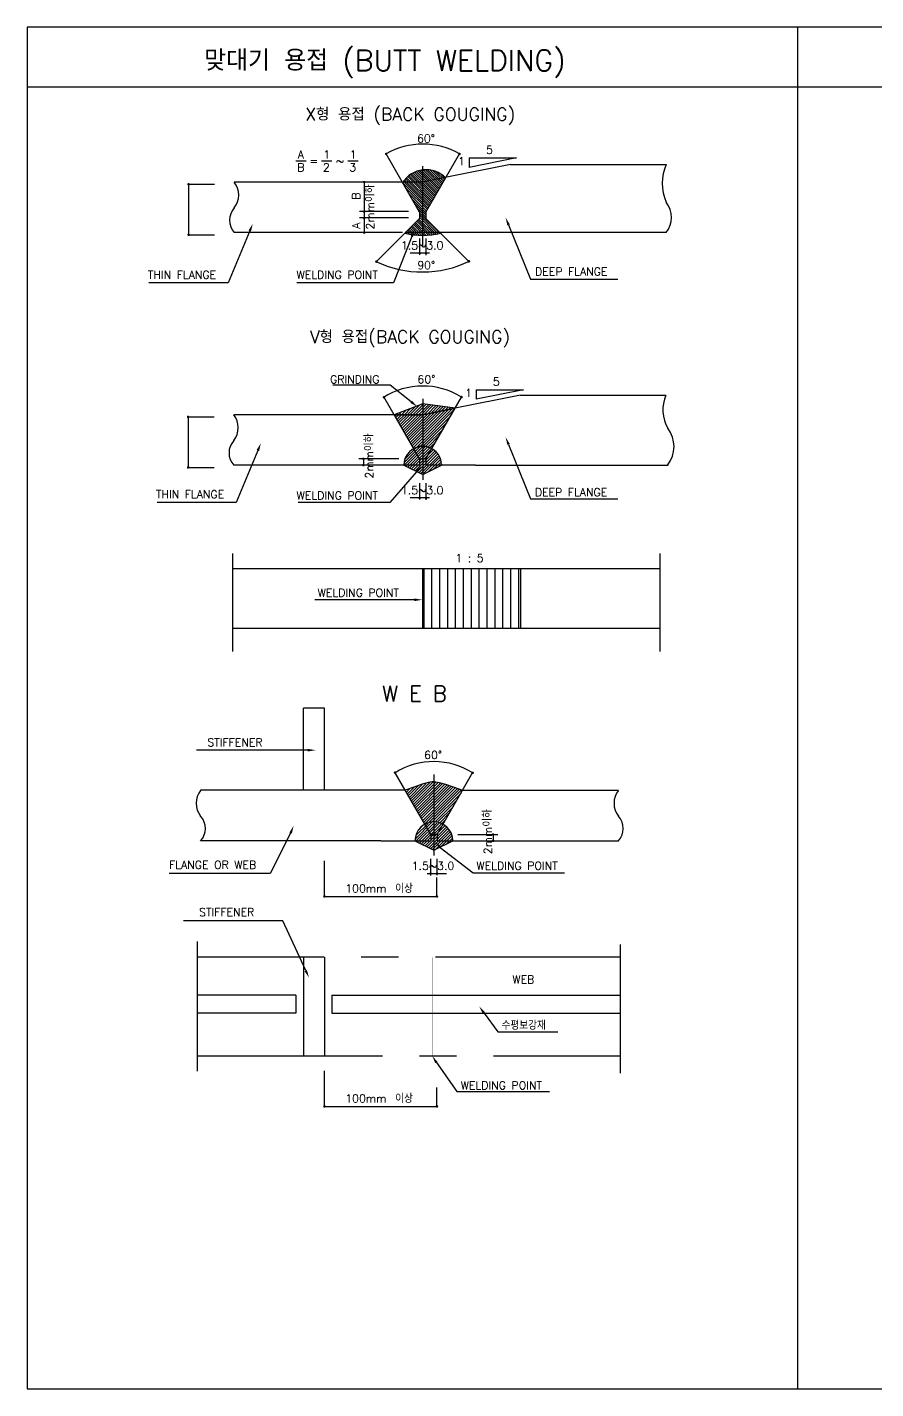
# Model space of a CAD drawing. Extents: x 1303 to 15517, y 1346 to 10534.
# Drawn here: x 1303 to 7029, y 1346 to 10534 of the extents above; entities that cross this region are included whole.
import ezdxf
from ezdxf.enums import TextEntityAlignment as Align

# ---------------------------------------------------------------- set-up
doc = ezdxf.new("R2010")
doc.units = 0
doc.header["$LTSCALE"] = 1000
doc.header["$MEASUREMENT"] = 0
doc.linetypes.add('CENTER', pattern=[2, 1.25, -0.25, 0.25, -0.25])
doc.linetypes.add('HIDDEN', pattern=[0.375, 0.25, -0.125])
doc.layers.get('0').update_dxf_attribs({"linetype": 'CONTINUOUS'})
for name, color, linetype in [('1', 1, 'CONTINUOUS'), ('3', 3, 'CONTINUOUS'), ('333', 7, 'CONTINUOUS'), ('4', 1, 'CONTINUOUS'), ('9', 9, 'CONTINUOUS'), ('T25', 7, 'CONTINUOUS')]:
    doc.layers.add(name, color=color, linetype=linetype)
doc.styles.add('A_STANDARD', font='romans.shx', dxfattribs={"bigfont": 'ghs.shx'})
doc.styles.add('DS', font='romans', dxfattribs={"height": 135, "bigfont": 'hbrds'})
doc.styles.add('DS30', font='ROMANS', dxfattribs={"height": 300, "bigfont": 'HBRDS'})

# ---------------------------------------------------------------- blocks, each defined once
blk = doc.blocks.new('*X7')
at = {"color": 0}
for p, q in [((195979.09375, 25743.13618), (196567.341665, 26331.384094)), ((196011.446131, 25687.100213), (196688.997574, 26364.651656)), ((196043.798512, 25631.064246), (196760.455892, 26347.721626)), ((196076.150892, 25575.028279), (196829.793743, 26328.67113)), ((195817.331847, 26023.316015), (195921.79461, 26127.778778)), ((195849.684228, 25967.280048), (196060.780096, 26178.375916)), ((195882.036609, 25911.244081), (196199.765582, 26228.973055)), ((195914.388989, 25855.208114), (196324.029846, 26264.848971)), ((195946.74137, 25799.172147), (196445.685756, 26298.116533)), ((196108.503273, 25518.992312), (196899.131595, 26309.620634)), ((196140.855654, 25462.956345), (196968.469446, 26290.570138)), ((196173.208034, 25406.920378), (197037.807298, 26271.519641)), ((196205.560415, 25350.884411), (197107.145149, 26252.469145)), ((196237.912796, 25294.848444), (197176.437486, 26233.373134)), ((196270.265176, 25238.812477), (197241.218549, 26209.76585)), ((196302.617557, 25182.77651), (197305.999613, 26186.158566)), ((196334.969937, 25126.740543), (197370.780676, 26162.551281)), ((196367.322318, 25070.704576), (197435.561739, 26138.943997)), ((196399.674699, 25014.668609), (197500.342803, 26115.336713)), ((196528.289262, 25054.894824), (197565.123866, 26091.729428)), ((196637.317635, 25075.534849), (197550.616344, 25988.833559)), ((196727.445685, 25077.274552), (197429.875616, 25779.704483)), ((196806.177523, 25067.618042), (197309.134888, 25570.575407)), ((196096.604935, 24534.82215), (196625.323624, 25063.540839)), ((196116.897837, 24466.726704), (196718.612995, 25068.441862)), ((196117.24496, 24643.850522), (196504.378589, 25030.984151)), ((196175.823402, 24437.263922), (196789.7258, 25051.166319)), ((196234.748967, 24407.801139), (196860.838604, 25033.890776)), ((196876.657396, 25049.709568), (197188.394159, 25361.446331)), ((196940.528682, 25025.192506), (197067.653431, 25152.317255)), ((196192.086503, 24807.080413), (196365.059371, 24980.053281)), ((196293.674533, 24378.338357), (196931.951409, 25016.615233)), ((196352.600098, 24348.875574), (196998.742101, 24995.017577)), ((196411.525663, 24319.412792), (197051.864953, 24959.752082)), ((196470.451228, 24289.950009), (197100.219033, 24919.717814)), ((196529.376793, 24260.487226), (197143.944913, 24875.055346)), ((196588.302358, 24231.024444), (197183.02705, 24825.749136)), ((196647.227923, 24201.561661), (197217.291097, 24771.624835)), ((196730.603818, 24196.549209), (197246.372253, 24712.317644)), ((196907.380513, 24284.937556), (197269.639959, 24647.197002)), ((197084.157209, 24373.325904), (197286.036589, 24575.205284)), ((197260.933904, 24461.714251), (197293.707515, 24494.487863))]:
    blk.add_line(p, q, dxfattribs=at)
blk = doc.blocks.new('*X4')
at = {"color": 0}
for p, q in [((195491.24328, 37983.207771), (195527.258855, 38019.223345)), ((195579.631628, 37983.207771), (195668.794827, 38072.37097)), ((195668.019975, 37983.207771), (195810.330799, 38125.518594)), ((195756.408323, 37983.207771), (195951.866771, 38178.666219)), ((195844.796671, 37983.207771), (196093.402743, 38231.813843)), ((195933.185018, 37983.207771), (196234.938715, 38284.961467)), ((196021.573366, 37983.207771), (196359.956797, 38321.591202)), ((196109.961714, 37983.207771), (196438.028278, 38311.274335)), ((196198.350061, 37983.207771), (196516.09976, 38300.957469)), ((196286.738409, 37983.207771), (196594.171241, 38290.640603)), ((196383.999159, 37992.080173), (196672.242723, 38280.323737)), ((196494.484593, 38014.17726), (196750.314204, 38270.006871)), ((196604.970028, 38036.274347), (196828.385686, 38259.690005)), ((196715.455462, 38058.371434), (196906.457167, 38249.373138)), ((196825.940897, 38080.46852), (196984.528649, 38239.056272)), ((196936.426331, 38102.565607), (197062.60013, 38228.739406)), ((197046.911766, 38124.662694), (197140.671611, 38218.42254)), ((197157.397201, 38146.759781), (197218.743093, 38208.105674)), ((197267.882635, 38168.856868), (197296.814574, 38197.788807))]:
    blk.add_line(p, q, dxfattribs=at)
blk = doc.blocks.new('*X3')
at = {"color": 0}
for p, q in [((1095, 356.223516), (1095, 375.145326)), ((1097.5, 356.223516), (1097.5, 375.145326)), ((1100, 356.223516), (1100, 375.145326)), ((1102.5, 356.223516), (1102.5, 375.145326)), ((1105, 356.223516), (1105, 375.145326)), ((1107.5, 356.223516), (1107.5, 375.145326)), ((1110, 356.223516), (1110, 375.145326)), ((1112.5, 356.223516), (1112.5, 375.145326)), ((1115, 356.223516), (1115, 375.145326)), ((1117.5, 356.223516), (1117.5, 375.145326)), ((1120, 356.223516), (1120, 375.145326)), ((1122.5, 356.223516), (1122.5, 375.145326)), ((1125, 356.223516), (1125, 375.145326))]:
    blk.add_line(p, q, dxfattribs=at)
blk = doc.blocks.new('*X6')
at = {"color": 0}
for p, q in [((195744.811437, 36380.620627), (196347.349018, 36983.158208)), ((195745.972648, 36470.170186), (196252.674733, 36976.872271)), ((195775.814483, 36588.400368), (196134.444551, 36947.030436)), ((195803.737002, 36351.157844), (196429.082422, 36976.503265)), ((195862.662567, 36321.695061), (196501.835743, 36960.868238)), ((195921.588132, 36292.232279), (196567.579284, 36938.223431)), ((195980.513697, 36262.769496), (196627.427642, 36909.683441)), ((196039.439262, 36233.306714), (196682.044377, 36875.911829)), ((196098.364827, 36203.843931), (196731.816261, 36837.295365)), ((196157.290392, 36174.381149), (196776.934511, 36794.025268)), ((196216.215957, 36144.918366), (196817.42982, 36746.132229)), ((196275.141522, 36115.455584), (196853.177668, 36693.491729)), ((196334.067087, 36085.992801), (196883.876234, 36635.801947)), ((196499.703661, 36163.241027), (196908.986982, 36572.524348)), ((196676.480357, 36251.629375), (196927.606767, 36502.755785)), ((196853.257052, 36340.017723), (196938.183764, 36424.944434))]:
    blk.add_line(p, q, dxfattribs=at)
blk = doc.blocks.new('*X5')
at = {"color": 0}
for p, q in [((195453.270415, 37945.234906), (195491.24328, 37983.207771)), ((195485.622796, 37889.198939), (195579.631628, 37983.207771)), ((195517.975176, 37833.162972), (195668.019975, 37983.207771)), ((195550.327557, 37777.127005), (195756.408323, 37983.207771)), ((195582.679938, 37721.091038), (195844.796671, 37983.207771)), ((195615.032318, 37665.055071), (195933.185018, 37983.207771)), ((195647.384699, 37609.019104), (196021.573366, 37983.207771)), ((195679.73708, 37552.983137), (196109.961714, 37983.207771)), ((195712.08946, 37496.94717), (196198.350061, 37983.207771)), ((195744.441841, 37440.911203), (196286.738409, 37983.207771)), ((195776.794222, 37384.875236), (196383.999159, 37992.080173)), ((195809.146602, 37328.839269), (196494.484593, 38014.17726)), ((195841.498983, 37272.803302), (196604.970028, 38036.274347)), ((195873.851363, 37216.767335), (196715.455462, 38058.371434)), ((195906.203744, 37160.731368), (196825.940897, 38080.46852)), ((195938.556125, 37104.695401), (196936.426331, 38102.565607)), ((195970.908505, 37048.659434), (197046.911766, 38124.662694)), ((196003.260886, 36992.623467), (197157.397201, 38146.759781)), ((196035.613267, 36936.5875), (197267.882635, 38168.856868)), ((196125.104543, 36937.690428), (197353.528993, 38166.114878)), ((196253.34606, 36977.543597), (197232.788265, 37956.985802)), ((196346.824836, 36982.634026), (197112.047536, 37747.856726)), ((196436.074655, 36983.495498), (196991.306808, 37538.72765)), ((196499.838367, 36958.870862), (196870.56608, 37329.598574)), ((196563.602079, 36934.246227), (196749.825351, 37120.469499))]:
    blk.add_line(p, q, dxfattribs=at)
blk = doc.blocks.new('*X2')
at = {"color": 0}
for p, q in [((503.101287, 183.489022), (509.922277, 190.310012)), ((503.618925, 182.592447), (511.704321, 190.677843)), ((504.136563, 181.695871), (513.286491, 190.845799)), ((504.654202, 180.799296), (514.727825, 190.872919)), ((505.17184, 179.90272), (516.060887, 190.791767)), ((505.689478, 179.006145), (517.305866, 190.622533)), ((506.207116, 178.109569), (518.47625, 190.378704)), ((506.724754, 177.212994), (519.581519, 190.069759)), ((502.066011, 185.282173), (504.870833, 188.086995)), ((502.583649, 184.385598), (507.808599, 189.610547)), ((507.242392, 176.316418), (520.628569, 189.702595)), ((507.76003, 175.419843), (521.622532, 189.282345)), ((508.277668, 174.523267), (522.56728, 188.812879)), ((508.795306, 173.626692), (523.465736, 188.297121)), ((509.312944, 172.730116), (524.320089, 187.737261)), ((509.830582, 171.833541), (525.131929, 187.134888)), ((510.348221, 170.936966), (525.902341, 186.491086)), ((510.865859, 170.04039), (526.631964, 185.806495)), ((511.383497, 169.143815), (527.32102, 185.081338)), ((511.901135, 168.247239), (527.969331, 184.315435)), ((512.418773, 167.350664), (528.576305, 183.508196)), ((512.936411, 166.454088), (529.026947, 182.544624)), ((513.454049, 165.557513), (527.095095, 179.198559)), ((513.971687, 164.660937), (525.163243, 175.852494)), ((514.336741, 163.611778), (523.231392, 172.506428)), ((514.336741, 162.197564), (521.29954, 169.160363)), ((514.336741, 160.783351), (519.367689, 165.814298)), ((505.529033, 150.561429), (518.336741, 163.369137)), ((506.667855, 150.286038), (518.336741, 161.954924)), ((507.83346, 150.037429), (518.336741, 160.54071)), ((509.027315, 149.81707), (518.787816, 159.577571)), ((510.251094, 149.626636), (519.494922, 158.870464)), ((511.506726, 149.468055), (520.202029, 158.163357)), ((512.796444, 149.343559), (520.909136, 157.45625)), ((514.122853, 149.255754), (521.616243, 156.749144)), ((515.489023, 149.20771), (522.323349, 156.042037)), ((516.898611, 149.203085), (523.030456, 155.33493)), ((518.356027, 149.246287), (523.737563, 154.627823)), ((519.866668, 149.342714), (524.44467, 153.920716)), ((521.437255, 149.499088), (525.151777, 153.21361)), ((523.076345, 149.723965), (525.858883, 152.506503)), ((524.795109, 150.028515), (526.56599, 151.799396)), ((526.608623, 150.427815), (527.273097, 151.092289))]:
    blk.add_line(p, q, dxfattribs=at)

msp = doc.modelspace()

# ---------------------------------------------------------------- linework, layer by layer
for p, q in [((15517.4, 10533.6), (1302.6, 10533.6)), ((1302.6, 10132.1), (15517.4, 10132.1)), ((1302.6, 1346.4), (15517.4, 1346.4))]:
    msp.add_line(p, q)
for points in [[(1302.6, 10533.6), (1302.6, 1346.4)], [(6501, 10533.6), (6501, 1346.4)]]:
    msp.add_lwpolyline(points)
at = {"layer": '1'}
for p, q in [((3950.8, 9286.5, -2.1), (3724.4, 9678.6, -2.1)), ((3993.4, 9286.5, -2.1), (4219.7, 9678.6, -2.1)), ((2391.8, 9473.6, -2.1), (2391.8, 9133, -2.1)), ((2391.8, 9473.6, -2.1), (2566.9, 9473.6, -2.1)), ((3576.7, 9488.4, -2.1), (3576.7, 9147.8, -2.1)), ((3875.4, 9289.7, -2.1), (3544.9, 9289.7, -2.1)), ((3875.4, 9247.1, -2.1), (3544.9, 9247.1, -2.1)), ((3950.8, 9243.9, -2.1), (3655.7, 8948.8, -2.1)), ((3993.4, 9243.9, -2.1), (4283.4, 8953.9, -2.1)), ((4550.7, 9199.6, -8.4), (4698.1, 8832.7, -8.4)), ((2391.8, 9133, -2.1), (2566.9, 9133, -2.1)), ((2804.5, 9159.2, -8.4), (2658.3, 8809, -8.4)), ((3897.7, 9121.7, -8.4), (3773.7, 8808.7, -8.4)), ((3950.8, 9108.5, -2.1), (3950.8, 8998.2, -2.1)), ((3993.4, 9108.5, -2.1), (3993.4, 8996.2, -2.1)), ((4017.9, 9008.9, -2.1), (3885.6, 9008.9, -2.1)), ((4698.1, 8832.7, -8.4), (5288.3, 8832.7, -8.4)), ((2658.3, 8809, -8.4), (2123.8, 8809, -8.4)), ((3893.9, 8005.4, -8.4), (3752.8, 8118.5, -8.4)), ((3950.1, 7620.9, -2.1), (3707.9, 8040.5, -2.1)), ((3992.7, 7620.9, -2.1), (4233.5, 8038.1, -2.1)), ((2388.1, 7904.1, -2.1), (2388.1, 7563.5, -2.1)), ((2388.1, 7904.1, -2.1), (2563.2, 7904.1, -2.1)), ((4550.7, 7718.2, -8.4), (4698.1, 7351.3, -8.4)), ((2859.1, 7677.8, -8.4), (2712.9, 7327.6, -8.4)), ((2388.1, 7563.5, -2.1), (2563.2, 7563.5, -2.1)), ((3809.8, 7620.9, -2.1), (3539.3, 7620.9, -2.1)), ((3571.1, 7620.9, -2.1), (3571.1, 7578.4, -2.1)), ((3928.7, 7533.3, -8.4), (3748.9, 7325.6, -8.4)), ((4698.1, 7351.3, -8.4), (5288.3, 7351.3, -8.4)), ((2712.9, 7327.6, -8.4), (2178.4, 7327.6, -8.4)), ((3748.9, 7325.6, -8.4), (3130.9, 7325.6, -8.4)), ((3915.7, 6670.3, -8.4), (3244.3, 6670.3, -8.4)), ((3195.4, 5655.4, -8.4), (2444.6, 5655.4, -8.4)), ((4025.5, 5086.4, -2.1), (3784.7, 5503.5, -2.1)), ((4068.1, 5086.4, -2.1), (4310.4, 5506, -2.1)), ((3080.2, 5096.1, -8.4), (2940.9, 4823.2, -8.4)), ((4208.4, 5086.4, -2.1), (4478.9, 5086.4, -2.1)), ((4447.1, 5086.4, -2.1), (4447.1, 5043.8, -2.1)), ((4089.5, 4998.7, -8.4), (4310.9, 4827.4, -8.4)), ((3308, 4668.8, -2.1), (3308, 4908.7, -2.1)), ((4024.9, 4922.5, -2.1), (4024.9, 4810.2, -2.1)), ((4067.4, 4922.5, -2.1), (4067.4, 4812.1, -2.1)), ((2940.9, 4823.2, -8.4), (2260.6, 4823.2, -8.4)), ((4000.3, 4822.9, -2.1), (4132.7, 4822.9, -2.1)), ((4067.4, 4668.8, -2.1), (4067.4, 4795.4, -2.1)), ((4310.9, 4827.4, -8.4), (4929.2, 4827.4, -8.4)), ((3308, 4668.8, -2.1), (4067.4, 4668.8, -2.1)), ((3027.8, 4503.9, -8.4), (2356.1, 4503.9, -8.4)), ((3182.1, 4168.2, -8.4), (3027.8, 4503.9, -8.4)), ((3308, 3251.9, -2.1), (3308, 3491.8, -2.1)), ((4063.6, 3547.5, -8.4), (4202.1, 3351.3, -8.4)), ((4067.4, 3251.9, -2.1), (4067.4, 3378.5, -2.1)), ((4202.1, 3351.3, -8.4), (4826.7, 3351.3, -8.4)), ((3308, 3251.9, -2.1), (4067.4, 3251.9, -2.1))]:
    msp.add_line(p, q, dxfattribs=at)
at = {"layer": '1', "linetype": 'CENTER'}
for p, q in [((2687.7, 6982, -4.2), (2687.7, 6321.6, -4.2)), ((5571.2, 6982, -4.2), (5571.2, 6321.6, -4.2)), ((2449.2, 4365.5, -8.4), (2449.2, 3489.6, -8.4)), ((5306.9, 3476.2, -8.4), (5306.9, 4343.1, -8.4)), ((5306.9, 4257.7, -8.4), (2449.2, 4257.7, -8.4)), ((2449.2, 3592.9, -8.4), (5306.9, 3592.9, -8.4))]:
    msp.add_line(p, q, dxfattribs=at)
at = {"layer": '1', "const_width": 8.52, "elevation": -2.1}
for points in [[(3720.2, 9678.6, -1), (3728.7, 9678.6, -1)], [(4215.5, 9678.6, -1), (4224, 9678.6, -1)], [(2387.5, 9473.6, -1), (2396.1, 9473.6, -1)], [(3572.5, 9488.4, -1), (3581, 9488.4, -1)], [(3572.5, 9289.7, -1), (3581, 9289.7, -1)], [(3572.5, 9247.1, -1), (3581, 9247.1, -1)], [(2387.5, 9133, -1), (2396.1, 9133, -1)], [(3572.5, 9147.8, -1), (3581, 9147.8, -1)], [(3946.5, 9008.9, -1), (3955.1, 9008.9, -1)], [(3989.1, 9008.9, -1), (3997.6, 9008.9, -1)], [(3654.5, 8951.9, -1), (3663, 8951.9, -1)], [(4279.2, 8953.9, -1), (4287.7, 8953.9, -1)], [(3705.7, 8036.8, -1), (3714.2, 8036.8, -1)], [(4229.3, 8038.1, -1), (4237.8, 8038.1, -1)], [(2383.9, 7904.1, -1), (2392.4, 7904.1, -1)], [(3566.9, 7620.9, -1), (3575.4, 7620.9, -1)], [(2383.9, 7563.5, -1), (2392.4, 7563.5, -1)], [(3566.9, 7578.4, -1), (3575.4, 7578.4, -1)], [(3789, 5503.5, 1), (3780.5, 5503.5, 1)], [(4312.5, 5502.3, 1), (4304, 5502.3, 1)], [(4451.3, 5086.4, 1), (4442.8, 5086.4, 1)], [(4451.3, 5043.8, 1), (4442.8, 5043.8, 1)], [(4029.1, 4822.9, 1), (4020.6, 4822.9, 1)], [(4071.7, 4822.9, 1), (4063.2, 4822.9, 1)], [(3308, 4664.5, -1), (3308, 4673, -1)], [(4067.4, 4664.5, -1), (4067.4, 4673, -1)], [(3308, 3247.6, -1), (3308, 3256.1, -1)], [(4067.4, 3247.6, -1), (4067.4, 3256.1, -1)]]:
    msp.add_lwpolyline(points, format="xyb", close=True, dxfattribs=at)
at = {"layer": '1'}
for centre, radius, start, end in [((3972.1, 9252.5, -2.1), 492.8, 59.83076, 120.16924), ((5885.3, 9480.4, -2.1), 298.6, 154.78623, 205.21377), ((2588.8, 9401.2, -2.1), 141.2, 321.8424, 38.1576), ((2792.5, 9230.9, -2.1), 124.4, 138.11437, 221.88563), ((5481.1, 9250.5, -2.1), 168.8, 322.53337, 37.46663), ((3969, 9605.8, -2.1), 723.8, 244.28261, 296.0847), ((3972.7, 7619.9, -2.1), 492.8, 58.04765, 122.71301), ((5833.7, 7951.1, -0.8), 242.3, 155.6302, 210.78104), ((2585.2, 7831.7, -2.1), 141.2, 321.8424, 38.1576), ((5464.7, 7703.9, -0.8), 202.6, 322.53337, 37.46663), ((4045.5, 5085.4, -2.1), 492.8, 57.28699, 121.95235), ((2380.1, 5126.9, -2.1), 124.4, 318.11437, 41.88563), ((5200.1, 5126.9, -2.1), 124.4, 318.11437, 41.88563)]:
    msp.add_arc(centre, radius, start, end, dxfattribs=at)
for points in [[(2796.3, 9162.6, -8.4), (2812.7, 9155.8, -8.4), (2825, 9208.3, -8.4)], [(4542.5, 9196.3, -8.4), (4559, 9202.9, -8.4), (4530.9, 9249, -8.4)], [(3899.4, 8012.4, -8.4), (3888.4, 7998.5, -8.4), (3935.5, 7972.3, -8.4)], [(2850.9, 7681.3, -8.4), (2867.3, 7674.4, -8.4), (2879.6, 7727, -8.4)], [(4542.5, 7714.9, -8.4), (4559, 7721.5, -8.4), (4530.9, 7767.6, -8.4)], [(3915.7, 6679.2, -8.4), (3915.7, 6661.5, -8.4), (3968.9, 6670.3, -8.4)], [(3195.4, 5664.2, -8.4), (3195.4, 5646.5, -8.4), (3248.7, 5655.4, -8.4)], [(3088.4, 5092.8, -8.4), (3072, 5099.4, -8.4), (3100.1, 5145.5, -8.4)], [(3190.1, 4171.9, -8.4), (3174, 4164.5, -8.4), (3204.3, 4119.9, -8.4)], [(4056, 3542.9, -8.4), (4071.2, 3552.1, -8.4), (4035.9, 3592.9, -8.4)]]:
    msp.add_solid(points, dxfattribs=at)
at = {"layer": '3', "color": 2}
for p, q in [((4564.8, 9607.6, -2.1), (4122.8, 9519.2, -2.1)), ((4564.8, 9607.6, -2.1), (5615.1, 9607.6, -2.1)), ((3833, 9488.4, -2.1), (2699.9, 9488.4, -2.1)), ((3835.9, 9147.8, -2.1), (2699.9, 9147.8, -2.1)), ((5615.1, 9147.8, -2.1), (4102.1, 9147.8, -2.1)), ((4632, 8051.1, -2.1), (4190, 7962.7, -2.1)), ((4632, 8051.1, -2.1), (5612.9, 8051.1, -2.1)), ((3778, 7919, -2.1), (2696.2, 7919, -2.1)), ((3950.1, 7578.4, -2.1), (2696.2, 7578.4, -2.1)), ((3950.1, 7620.9, -2.1), (3950.1, 7578.4, -2.1)), ((3950.1, 7620.9, -2.1), (3992.7, 7620.9, -2.1)), ((3992.7, 7620.9, -2.1), (3992.7, 7578.4, -2.1)), ((4328.7, 7578.4, -2.1), (3992.7, 7578.4, -2.1)), ((4328.7, 7578.4, -2.1), (5628.6, 7578.4, -2.1)), ((5571.2, 6879.7, -4.2), (2687.7, 6879.7, -4.2)), ((5571.2, 6476.8, -4.2), (2687.7, 6476.8, -4.2)), ((3166.1, 5384.5, -2.1), (3166.1, 5939.7, -2.1)), ((3308, 5939.7, -2.1), (3166.1, 5939.7, -2.1)), ((3308, 5384.5, -2.1), (3308, 5939.7, -2.1)), ((3853.5, 5384.5, -2.1), (2472.8, 5384.5, -2.1)), ((4240.2, 5384.5, -2.1), (5292.7, 5384.5, -2.1)), ((4068.1, 5086.4, -2.1), (4025.5, 5086.4, -2.1)), ((4025.5, 5086.4, -2.1), (4025.5, 5043.8, -2.1)), ((4068.1, 5086.4, -2.1), (4068.1, 5043.8, -2.1)), ((3689.6, 5043.8, -2.1), (2472.8, 5043.8, -2.1)), ((3689.6, 5043.8, -2.1), (4025.5, 5043.8, -2.1)), ((4068.1, 5043.8, -2.1), (5292.7, 5043.8, -2.1)), ((3166.1, 4257.7, -2.1), (3166.1, 3592.9, -2.1)), ((3308, 4257.7, -2.1), (3308, 3592.9, -2.1)), ((3115, 4001.8, -2.1), (2449.2, 4001.8, -2.1)), ((3115, 4001.8, -2.1), (3115, 3880.5, -2.1)), ((3359.1, 4001.8, -2.1), (5306.9, 4001.8, -2.1)), ((3359.1, 4001.8, -2.1), (3359.1, 3880.5, -2.1)), ((3115, 3880.5, -2.1), (2449.2, 3880.5, -2.1)), ((3359.1, 3880.5, -2.1), (5306.9, 3880.5, -2.1))]:
    msp.add_line(p, q, dxfattribs=at)
at = {"layer": '3', "color": 2, "elevation": -2.1}
for points in [[(4046.8, 5443.8), (4011.2, 5437.8), (3968.7, 5426), (3917.7, 5408.4), (3853.5, 5384.5)], [(4046.8, 5443.8), (4082.5, 5437.8), (4125, 5426), (4175.9, 5408.4), (4240.2, 5384.5)]]:
    msp.add_lwpolyline(points, dxfattribs=at)
at = {"layer": '3', "color": 2, "linetype": 'CENTER', "const_width": 2.13, "elevation": -2.1}
msp.add_lwpolyline([(4035.9, 4257.7), (4035.9, 3592.9)], dxfattribs=at)
at = {"layer": '333', "linetype": 'CENTER'}
msp.add_line((3969, 9595.6, -2.1), (3969, 9048.8, -2.1), dxfattribs=at)
at = {"layer": '333', "color": 1}
for points in [[(3922, 7539.1, -8.4), (3935.4, 7527.5, -8.4), (3963.6, 7573.5, -8.4)], [(4096.2, 5004.5, -8.4), (4082.8, 4992.9, -8.4), (4054.7, 5039, -8.4)]]:
    msp.add_solid(points, dxfattribs=at)
at = {"layer": '4'}
for p, q in [((4604.6, 9651.2, -8.4), (4285.3, 9587.4, -8.4)), ((4285.3, 9651.2, -8.4), (4604.6, 9651.2, -8.4)), ((4285.3, 9651.2, -8.4), (4285.3, 9587.4, -8.4)), ((3950.8, 9286.5, -2.1), (3950.8, 9243.9, -2.1)), ((3993.4, 9286.5, -2.1), (3993.4, 9243.9, -2.1)), ((3773.7, 8808.7, -8.4), (3121.3, 8808.7, -8.4)), ((3752.8, 8118.5, -8.4), (3364.1, 8118.5, -8.4)), ((4331.3, 8087.5, -8.4), (4650.6, 8087.5, -8.4)), ((4650.6, 8087.5, -8.4), (4331.3, 8023.6, -8.4)), ((4331.3, 8087.5, -8.4), (4331.3, 8023.6, -8.4)), ((3950.8, 7457, -2.1), (3950.8, 7346.7, -2.1)), ((3993.4, 7457, -2.1), (3993.4, 7344.7, -2.1)), ((4017.9, 7357.4, -2.1), (3885.6, 7357.4, -2.1)), ((4223.9, 5043.8, -2.1), (4554.4, 5043.8, -2.1)), ((4385.2, 3881.5, -8.4), (4477.3, 3754.3, -8.4)), ((4477.3, 3754.3, -8.4), (4882.6, 3754.3, -8.4))]:
    msp.add_line(p, q, dxfattribs=at)
at = {"layer": '4', "color": 4}
for p, q in [((3115.2, 9632.2, -8.4), (3184.2, 9632.2, -8.4)), ((3288.3, 9632.2, -8.4), (3357.3, 9632.2, -8.4)), ((3466.1, 9632.2, -8.4), (3535.1, 9632.2, -8.4)), ((3968.9, 6879.7, -2.1), (3968.9, 6476.8, -2.1)), ((4632, 6879.7, -2.1), (4632, 6476.8, -2.1))]:
    msp.add_line(p, q, dxfattribs=at)
at = {"layer": '4', "linetype": 'HIDDEN'}
for p, q in [((3969, 9488.4, -2.1), (3833, 9488.4, -2.1)), ((4122.8, 9519.2, -2.1), (3969, 9488.4, -2.1)), ((4102.1, 9147.8, -2.1), (3835.9, 9147.8, -2.1))]:
    msp.add_line(p, q, dxfattribs=at)
at = {"layer": '4', "linetype": 'CENTER'}
for p, q in [((3971.4, 8026.1, -2.1), (3971.4, 7479.3, -2.1)), ((4046.8, 5491.6, -2.1), (4046.8, 4944.8, -2.1))]:
    msp.add_line(p, q, dxfattribs=at)
at = {"layer": '4', "elevation": -2.1}
for points in [[(4190, 7962.7), (3971.4, 7991.6), (3778, 7919), (3971.4, 7919)], [(4190, 7962.7), (3971.4, 7919), (3778, 7919), (3910, 7690.4), (3947, 7704.6), (3990, 7706.9), (4032.8, 7690.4)]]:
    msp.add_lwpolyline(points, close=True, dxfattribs=at)
at = {"layer": '4'}
for points, format, elevation in [([(3843.7, 7578.4), (3971.4, 7514.5), (4099.1, 7578.4, 1), (3843.7, 7578.4, 1)], "xyb", -2.1), ([(3919.1, 5043.8), (4046.8, 4980), (4174.6, 5043.8, 1), (3919.1, 5043.8, 1)], "xyb", -2.1), ([(4535.2, 4158, 0, 12.8, 0), (4512.6, 4135.4, 0, 0, 0), (4489.2, 4112, 0, 0, 0.668179), (4498.3, 4090.2, 0, 0, 0), (4531.3, 4090.2, 0, 0, 0)], "xyseb", -8.4), ([(4762.6, 4045.8, 0, 12.8, 0), (4785.2, 4068.4, 0, 0, 0), (4808.5, 4091.8, 0, 0, 0.668179), (4799.5, 4113.6, 0, 0, 0), (4766.5, 4113.6, 0, 0, 0)], "xyseb", -8.4)]:
    msp.add_lwpolyline(points, format=format, dxfattribs=dict(at, elevation=elevation))
at = {"layer": '4', "const_width": 8.52, "elevation": -2.1}
for points in [[(3946.5, 7357.4, -1), (3955.1, 7357.4, -1)], [(3989.1, 7357.4, -1), (3997.6, 7357.4, -1)]]:
    msp.add_lwpolyline(points, format="xyb", close=True, dxfattribs=at)
at = {"layer": '4'}
for centre, radius, start, end in [((3993.4, 9386.6, -2.1), 185.7, 44.32599, 147.91438), ((3972.1, 9592.4, -2.1), 463.7, 254.92484, 285.07516), ((2788.8, 7661.4, -2.1), 124.4, 138.11437, 221.88563), ((2583.8, 5297.2, -2.1), 141.2, 141.8424, 218.1576), ((5403.7, 5297.2, -2.1), 141.2, 141.8424, 218.1576)]:
    msp.add_arc(centre, radius, start, end, dxfattribs=at)
at = {"layer": '4', "color": 1}
msp.add_solid([(3889.5, 9125, -8.4), (3906, 9118.5, -8.4), (3917.3, 9171.2, -8.4)], dxfattribs=at)
at = {"layer": '4'}
msp.add_solid([(4378.1, 3876.3, -8.4), (4392.4, 3886.7, -8.4), (4354, 3924.6, -8.4)], dxfattribs=at)

# ---------------------------------------------------------------- block references
at = {"layer": '1'}
for name, p, xscale, yscale, zscale in [('*X2', (9468.4, 7540.4, -4.2), -10.64479999999999, 10.64479999999999, 10.64479999999999), ('*X5', (-37828.6, -167.5, -8.4), 0.2129, 0.2129, 0.2129), ('*X4', (-37828.6, -167.5, -8.4), 0.2129, 0.2129, 0.2129), ('*X6', (-37828.6, -167.5, -8.4), 0.2129, 0.2129, 0.2129), ('*X7', (-37828.6, -167.5, -8.4), 0.2129, 0.2129, 0.2129)]:
    msp.add_blockref(name, p, dxfattribs=dict(at, xscale=xscale, yscale=yscale, zscale=zscale))
at = {"layer": '333', "xscale": 21.28961999999999, "yscale": 21.28961999999999, "zscale": 21.28961999999999}
msp.add_blockref('*X3', (-19331.7, -1107, -8.4), dxfattribs=at)

# ---------------------------------------------------------------- texts
at = {"layer": '1', "color": 4}
for s, style, p in [('60%%D', 'DS30', (3933, 9755.9, -2.1)), ('A', 'DS30', (3127.5, 9647.7, -2.1)), ('1', 'DS30', (3300.6, 9647.7, -2.1)), ('1', 'DS30', (3478.4, 9647.7, -2.1)), ('1', 'DS30', (4211, 9602.8, -2.1)), ('5', 'DS30', (4398.8, 9678.8, -2.1)), ('B', 'DS30', (3124.8, 9561.2, -2.1)), ('=', 'DS30', (3206.7, 9604.3, -2.1)), ('2', 'DS30', (3297.9, 9561.2, -2.1)), ('~', 'DS30', (3385.7, 9604.3, -2.1)), ('3', 'DS30', (3475.6, 9561.2, -2.1)), ('1.5~3.0', 'DS30', (3824.3, 9034.2, -2.1)), ('90%%D', 'DS30', (3934.9, 8901.2, -2.1)), ('DEEP FLANGE', 'DS30', (4729.6, 8857.8, -2.1)), ('THIN FLANGE', 'DS30', (2116.7, 8836.2, -2.1)), ('WELDING POINT', 'DS30', (3120, 8836.2, -2.1)), ('GRINDING', 'DS30', (3346.3, 8130.6, -2.1)), ('60%%D', 'DS30', (3936, 8130.6, -2.1)), ('1', 'DS30', (4257, 8039, -2.1)), ('5', 'DS30', (4444.8, 8115, -2.1)), ('THIN FLANGE', 'DS30', (2171.3, 7354.8, -2.1)), ('WELDING POINT', 'DS30', (3120.3, 7347, -2.1)), ('1.5~3.0', 'DS30', (3824.3, 7382.7, -2.1)), ('DEEP FLANGE', 'DS30', (4728.2, 7368.8, -2.1)), ('1 : 5', 'DS30', (4191.9, 6924.2, -2.1)), ('WELDING POINT', 'DS30', (3262.1, 6691.1, -2.1)), (' STIFFENER', 'DS30', (2481, 5681.3, -2.1)), ('60%%D', 'A_STANDARD', (3980.9, 5596.1, -2.1)), ('FLANGE OR WEB', 'DS30', (2260, 4854.6, -2.1)), ('1.5~3.0', 'DS30', (3897.4, 4848.1, -2.1)), ('WELDING POINT', 'DS30', (4334, 4848.8, -2.1)), ('100mm', 'DS30', (3448.8, 4695.4, -2.1)), ('이상', 'A_STANDARD', (3785.8, 4693.1, -8.4)), (' STIFFENER', 'DS30', (2425.6, 4535.5, -2.1)), ('WEB', 'A_STANDARD', (4576.6, 4081.2, -8.4)), ('수평보강재', 'A_STANDARD', (4504.2, 3769.7, -8.4)), ('WELDING POINT', 'DS30', (4227.8, 3366.6, -2.1)), ('100mm', 'DS30', (3448.8, 3278.5, -2.1)), ('이상', 'A_STANDARD', (3785.8, 3276.2, -8.4))]:
    msp.add_text(s, height=54, dxfattribs=dict(at, style=style)).set_placement(p)
at = {"layer": '1', "color": 4, "style": 'A_STANDARD'}
for p in [(3643.6, 9168.8, -8.4), (3638, 7488.2, -8.4), (4437, 4953.7, -8.4)]:
    msp.add_text('2mm이하', height=54, rotation=90, dxfattribs=at).set_placement(p)
at = {"layer": '1', "color": 4, "linetype": 'ByBlock', "style": 'DS'}
for s, p in [('B', (3521.7, 9394, -2.1)), ('A', (3521.7, 9194.2, -2.1))]:
    msp.add_text(s, height=54, rotation=90, dxfattribs=at).set_placement(p, align=Align.MIDDLE)
at = {"layer": '3', "color": 5, "style": 'A_STANDARD'}
for s, p in [('X형 용접 (BACK GOUGING)', (3178.7, 9903.8, -8.4)), ('V형 용접(BACK GOUGING)', (3209.7, 8402.4, -8.4))]:
    msp.add_text(s, height=85.158, dxfattribs=at).set_placement(p)
at = {"layer": '9', "color": 5, "style": 'A_STANDARD'}
msp.add_text('W E B', height=106.45, dxfattribs=at).set_placement((3697.4, 5983.3, -8.4))
at = {"layer": 'T25', "color": 6, "style": 'A_STANDARD'}
msp.add_text('맞대기 용접 (BUTT WELDING)', height=140, dxfattribs=at).set_placement((2496.3, 10239.9))

doc.saveas('drawing.dxf')
